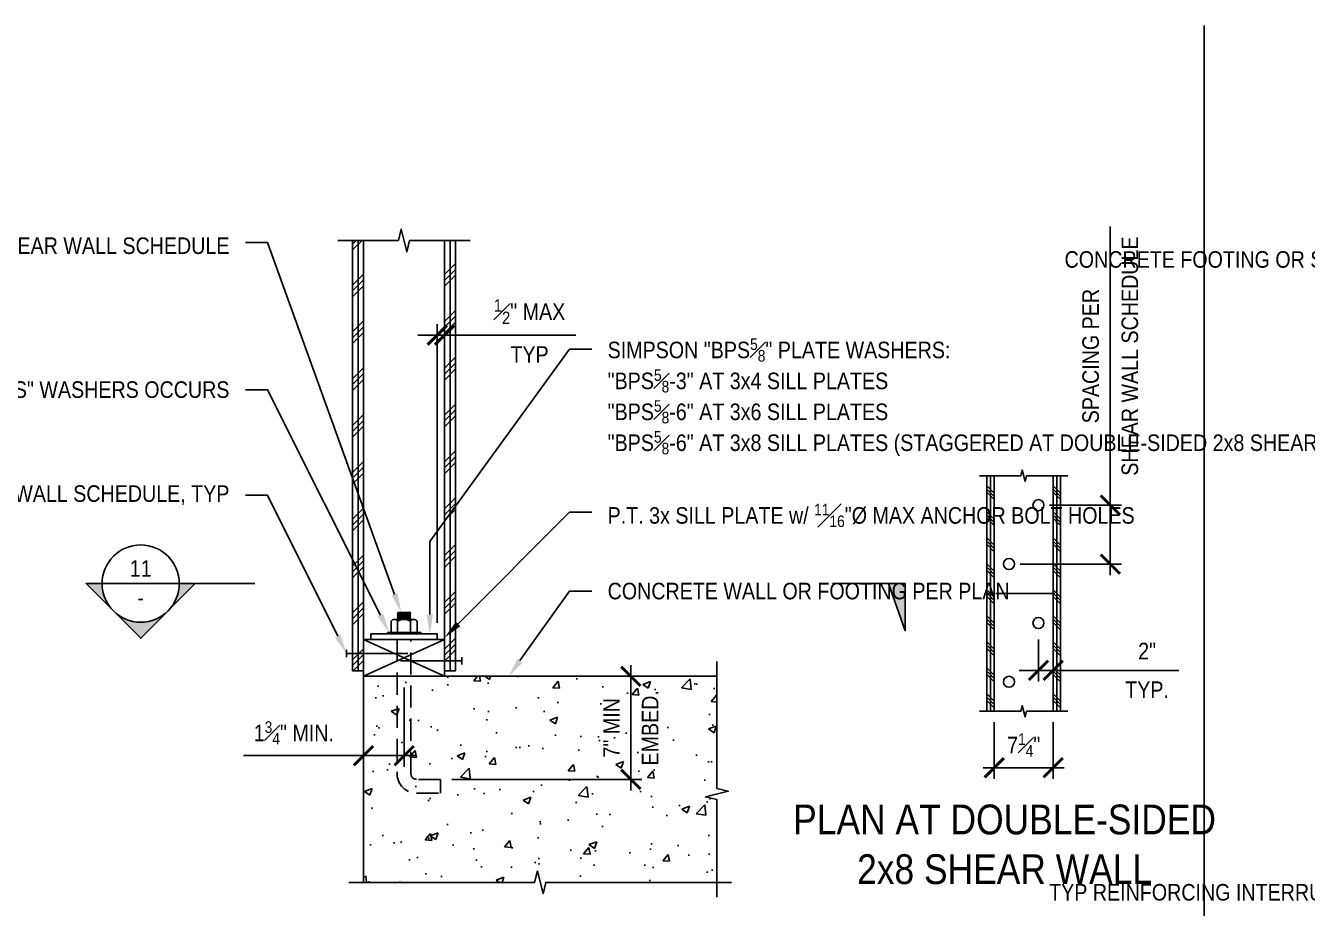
# Model space of a CAD drawing. Header units: inches. Extents: x -16404 to 14624, y -1591 to 16152.
# Drawn here: x 8088.3 to 8175.3, y 1488 to 1548 of the extents above; entities that cross this region are included whole.
import ezdxf
from ezdxf import colors
from ezdxf.entities.mleader import LeaderData, LeaderLine
from ezdxf.enums import TextEntityAlignment as Align
from ezdxf.math import Vec2, Vec3

# ---------------------------------------------------------------- set-up
doc = ezdxf.new("R2010")
doc.units = ezdxf.units.IN
doc.header["$LTSCALE"] = 24
doc.header["$MEASUREMENT"] = 0
doc.linetypes.add('HIDDEN4', pattern=[0.09375, 0.0625, -0.03125])
doc.linetypes.add('PHANTOM2', pattern=[1.25, 0.625, -0.125, 0.125, -0.125, 0.125, -0.125])
doc.layers.get('0').update_dxf_attribs({"linetype": 'CONTINUOUS'})
doc.layers.get('DefPoints').update_dxf_attribs({"color": 251, "linetype": 'CONTINUOUS'})
doc.layers.add('DESIGNER COMMENTS', color=221, linetype='CONTINUOUS', plot=False)
doc.layers.add('S-ANNO-GRID-NONPLOT', color=251, linetype='CONTINUOUS', plot=False)
for name, color, linetype in [('S-ANNO-DIMS', 2, 'CONTINUOUS'), ('S-ANNO-NOTE', 4, 'CONTINUOUS'), ('S-BOLT', 2, 'CONTINUOUS'), ('S-BREAK', 2, 'CONTINUOUS'), ('S-DETL-SYMB', 4, 'CONTINUOUS'), ('S-DETL-SYMB @ 1', 4, 'CONTINUOUS'), ('S-FNDN-WALL', 4, 'CONTINUOUS'), ('S-NAIL', 2, 'CONTINUOUS'), ('S-SIMPSON', 2, 'CONTINUOUS'), ('S-TYP DETAIL BLOCKS', 1, 'CONTINUOUS'), ('S-WOOD', 3, 'CONTINUOUS')]:
    doc.layers.add(name, color=color, linetype=linetype)
doc.layers.add('S-HATCH2', color=2, linetype='CONTINUOUS', transparency=0.5)
doc.styles.add('Arial', font='arial.ttf', dxfattribs={"width": 0.85})
doc.dimstyles.new('DIM-12_Se', dxfattribs={"dimscale": 12, "dimtxt": 0.09375, "dimasz": 0.109375, "dimexe": 0.0625, "dimexo": 0.0625, "dimgap": 0.0625, "dimtad": 1, "dimdec": 4, "dimzin": 11, "dimdsep": 46, "dimlunit": 4, "dimtxsty": 'Arial', "dimblk": 'ARCHTICK', "dimcen": 0.125, "dimdle": 0.0625, "dimclrd": 256, "dimclre": 256, "dimclrt": 4, "dimadec": 0, "dimazin": 0, "dimtfac": 0.75, "dimtdec": 4, "dimtmove": 0, "dimatfit": 3, "dimfxl": 1, "dimfrac": 1, "dimtolj": 1, "dimtzin": 0, "dimarcsym": 0})

# ---------------------------------------------------------------- blocks, each defined once
blk = doc.blocks.new('Se_30x42_DETAILS_GRID')
blk.add_line((22.24181977504962, 28.9999999999993), (22.24181977504962, 21.7499999999993))
blk = doc.blocks.new('_Open90')
at = {"color": 0, "linetype": 'ByBlock', "lineweight": -2}
for p, q in [((-0.5, 0.5), (0, 0)), ((0, 0), (-1, 0)), ((0, 0), (-0.5, -0.5))]:
    blk.add_line(p, q, dxfattribs=at)
blk = doc.blocks.new('*U2718')
at = {"color": 0, "linetype": 'ByBlock'}
blk.add_lwpolyline([(6, 4.547473508864641e-13), (0.3785735647006732, 4.547473508864641e-13), (0.1892867823507913, -0.7783511929465021), (-0.1892867823507913, 0.7783511929465021), (-0.3785735646970352, 4.547473508864641e-13), (-6, 4.547473508864641e-13)], dxfattribs=at)
blk = doc.blocks.new('_ARCHTICK')
at = {"color": 0, "linetype": 'ByBlock', "const_width": 0.15}
blk.add_lwpolyline([(-0.5, -0.5), (0.5, 0.5)], dxfattribs=at)
blk = doc.blocks.new('*D2721')
at = {"layer": 'DefPoints', "color": 0, "transparency": 16777216}
for p in [(71.70464257938877, 48.42368193838595), (76.58781154806687, 48.42368193838595), (69.70464257938877, 44.42368193838594)]:
    blk.add_point(p, dxfattribs=at)
at = {"layer": 'S-ANNO-DIMS', "lineweight": -2, "transparency": 16777216}
for p, q in [((76.58781154806687, 48.42368193838595), (76.58781154806687, 67.36197491246509)), ((72.45464257938877, 48.42368193838595), (77.33781154806687, 48.42368193838595)), ((76.58781154806687, 43.67368193838594), (76.58781154806687, 48.42368193838595)), ((70.45464257938877, 44.42368193838594), (77.33781154806687, 44.42368193838594))]:
    blk.add_line(p, q, dxfattribs=at)
at = {"layer": 'S-ANNO-DIMS', "lineweight": -2, "transparency": 16777216, "xscale": 1.3125, "yscale": 1.3125, "zscale": 1.3125}
for p, rotation in [((76.58781154806687, 48.42368193838595), 90), ((76.58781154806687, 44.42368193838594), 270)]:
    blk.add_blockref('_ARCHTICK', p, dxfattribs=dict(at, rotation=rotation))
at = {"layer": 'S-ANNO-DIMS', "color": 4, "transparency": 16777216, "char_height": 1.125, "attachment_point": 5, "rotation": 90, "style": 'Arial'}
for s, insert in [('\\A1;SHEAR WALL SCHEDULE', (77.91949640481994, 58.54907842542548)), ('\\A1;SPACING PER ', (75.2561266913138, 58.54907842542548))]:
    blk.add_mtext(s, dxfattribs=dict(at, insert=insert))
blk = doc.blocks.new('*D2722')
at = {"layer": 'DefPoints', "color": 0, "transparency": 16777216}
for p in [(68.70464257938875, 34.42368193838593), (72.70464257938875, 34.42368193838547), (72.70464257938875, 30.58809203942837)]:
    blk.add_point(p, dxfattribs=at)
at = {"layer": 'S-ANNO-DIMS', "lineweight": -2, "transparency": 16777216}
for p, q in [((68.70464257938875, 33.67368193838593), (68.70464257938875, 29.83809203942837)), ((72.70464257938875, 33.67368193838547), (72.70464257938875, 29.83809203942837)), ((67.95464257938875, 30.58809203942837), (73.45464257938875, 30.58809203942837))]:
    blk.add_line(p, q, dxfattribs=at)
at = {"layer": 'S-ANNO-DIMS', "lineweight": -2, "transparency": 16777216, "xscale": 1.3125, "yscale": 1.3125, "zscale": 1.3125, "rotation": 180}
blk.add_blockref('_ARCHTICK', (68.70464257938875, 30.58809203942837), dxfattribs=at)
at = {"layer": 'S-ANNO-DIMS', "lineweight": -2, "transparency": 16777216, "xscale": 1.3125, "yscale": 1.3125, "zscale": 1.3125}
blk.add_blockref('_ARCHTICK', (72.70464257938875, 30.58809203942837), dxfattribs=at)
at = {"layer": 'S-ANNO-DIMS', "color": 4, "transparency": 16777216, "insert": (70.70464257938875, 32.12720356739563), "char_height": 1.125, "attachment_point": 5, "style": 'Arial'}
blk.add_mtext('\\A1;7{\\H0.7x;\\S1#4;}" ', dxfattribs=at)
blk = doc.blocks.new('*D2723')
at = {"layer": 'DefPoints', "color": 0, "transparency": 16777216}
for p in [(71.70464257938875, 40.04868193838593), (71.70464257938875, 37.19931709687262), (72.70464257938875, 36.79868193838593)]:
    blk.add_point(p, dxfattribs=at)
at = {"layer": 'S-ANNO-DIMS', "lineweight": -2, "transparency": 16777216}
for p, q in [((71.70464257938875, 39.29868193838593), (71.70464257938875, 36.44931709687262)), ((72.70464257938875, 37.54868193838593), (72.70464257938875, 37.94931709687262)), ((71.70464257938875, 37.19931709687262), (70.39214257938875, 37.19931709687262)), ((71.70464257938875, 37.19931709687262), (72.70464257938875, 37.19931709687262)), ((72.70464257938875, 37.19931709687262), (81.24672562849872, 37.19931709687262))]:
    blk.add_line(p, q, dxfattribs=at)
at = {"layer": 'S-ANNO-DIMS', "lineweight": -2, "transparency": 16777216, "xscale": 1.3125, "yscale": 1.3125, "zscale": 1.3125}
blk.add_blockref('_ARCHTICK', (71.70464257938875, 37.19931709687262), dxfattribs=at)
at = {"layer": 'S-ANNO-DIMS', "lineweight": -2, "transparency": 16777216, "xscale": 1.3125, "yscale": 1.3125, "zscale": 1.3125, "rotation": 180}
blk.add_blockref('_ARCHTICK', (72.70464257938875, 37.19931709687262), dxfattribs=at)
at = {"layer": 'S-ANNO-DIMS', "color": 4, "transparency": 16777216, "char_height": 1.125, "attachment_point": 5, "style": 'Arial'}
for s, insert in [('\\A1;2" ', (79.08583289316448, 38.51411927968299)), ('\\A1;TYP.', (79.08583289316448, 35.88681709687262))]:
    blk.add_mtext(s, dxfattribs=dict(at, insert=insert))
blk = doc.blocks.new('*D2724')
at = {"layer": 'DefPoints', "color": 0, "transparency": 16777216}
for p in [(28.60454943736113, 36.79735789133883), (25.85454943736113, 31.40531229972294), (25.85454943736113, 29.79735789133883)]:
    blk.add_point(p, dxfattribs=at)
at = {"layer": 'S-ANNO-DIMS', "lineweight": -2, "transparency": 16777216}
for p, q in [((28.60454943736113, 36.04735789133883), (28.60454943736113, 30.65531229972294)), ((25.85454943736113, 31.40531229972294), (17.68689851648589, 31.40531229972294)), ((25.85454943736113, 30.54735789133883), (25.85454943736113, 32.15531229972294)), ((29.35454943736113, 31.40531229972294), (25.85454943736113, 31.40531229972294))]:
    blk.add_line(p, q, dxfattribs=at)
at = {"layer": 'S-ANNO-DIMS', "lineweight": -2, "transparency": 16777216, "xscale": 1.3125, "yscale": 1.3125, "zscale": 1.3125, "rotation": 180}
blk.add_blockref('_ARCHTICK', (25.85454943736113, 31.40531229972294), dxfattribs=at)
at = {"layer": 'S-ANNO-DIMS', "lineweight": -2, "transparency": 16777216, "xscale": 1.3125, "yscale": 1.3125, "zscale": 1.3125}
blk.add_blockref('_ARCHTICK', (28.60454943736113, 31.40531229972294), dxfattribs=at)
at = {"layer": 'S-ANNO-DIMS', "color": 4, "transparency": 16777216, "insert": (21.11447397692245, 32.95140711554831), "char_height": 1.125, "attachment_point": 5, "style": 'Arial'}
blk.add_mtext('\\A1;1{\\H0.7x;\\S3#4;}" MIN. ', dxfattribs=at)
blk = doc.blocks.new('8d')
at = {"color": 3}
blk.add_line((0.1540092056980029, 0.25), (-0.1540092056980029, 0.25), dxfattribs=at)
at = {"color": 2}
blk.add_line((0, 0.25), (0, -2.25), dxfattribs=at)
blk = doc.blocks.new('NUT-SM-THREADS-new')
for p, q in [((-0.7029514531413952, 0.937500250969606), (0.7043398280075053, 0.937500250969606)), ((0.3920939212857775, 1.4375), (-0.4996529062827904, 1.4375)), ((-0.4996529062827904, 1.4375), (-0.3913997308100079, 1.375)), ((-0.4996529062827904, 1.3125), (-0.3913997308100079, 1.375)), ((0.5003470937172096, 1.250000000088221), (-0.4996529062827904, 1.3125)), ((-0.4996529062827904, 1.3125), (-0.3913997308100079, 1.25)), ((-0.4996529062827904, 1.1875), (-0.3913997308100079, 1.25)), ((0.5003470937172096, 1.125000000088221), (-0.4996529062827904, 1.1875)), ((-0.4996529062827904, 1.1875), (-0.3913997308100079, 1.125)), ((-0.4996529062827904, 1.0625), (-0.3913997308100079, 1.125)), ((0.5003470937172096, 1.000000000088221), (-0.4996529062827904, 1.0625)), ((-0.4996529062827904, 1.0625), (-0.3913997308100079, 1)), ((-0.4996529062827904, 0.9375), (-0.3913997308100079, 1)), ((-0.3913997262834528, 1.375), (0.3920939259960505, 1.312499999809916)), ((-0.3913997262834528, 1.25), (0.3920939259960505, 1.187499999809916)), ((-0.3913997262834528, 1.125), (0.3920939259960505, 1.062499999809916)), ((-0.3913997262834528, 1), (0.3920939236040795, 0.9375)), ((0.5003470937172096, 1.375000000088221), (-0.08740507297898148, 1.411734510455062)), ((0.3920939156087115, 1.437499996723091), (0.3920939212857775, 1.4375)), ((0.3920939118252136, 1.437499996723091), (0.500347087297996, 1.374999996723091)), ((0.3920939156087115, 1.312499996723091), (0.500347091081494, 1.374999996723091)), ((0.3920939118252136, 1.312499996723091), (0.500347087297996, 1.249999996723091)), ((0.3920939156087115, 1.187499996723091), (0.500347091081494, 1.249999996723091)), ((0.3920939118252136, 1.187499996723091), (0.500347087297996, 1.124999996723091)), ((0.3920939156087115, 1.062499996723091), (0.500347091081494, 1.124999996723091)), ((0.3920939118243041, 1.062499996723091), (0.500347087297996, 0.9999999967230906)), ((0.3920939212857775, 0.9375), (0.500347091081494, 0.9999999967230906)), ((-0.9378470937163002, 0.812500000003638), (-0.9378470937163002, 0)), ((-0.9378470937163002, 0), (-0.84375, 0)), ((-0.84375, 0), (0.84375, 0)), ((-0.46875, 0.812500000003638), (-0.46875, 0)), ((0.4694441874335098, 0.8125000000009095), (0.4694441874335098, 0)), ((0.84375, 0), (0.9385412811507194, 0)), ((0.9385412811507194, 0.812499999998181), (0.9385412811507194, 0))]:
    blk.add_line(p, q)
for centre, radius, start, end in [((-0.7032985468586048, 0.6549489658573293), 0.2825514983024169, 33.89006155980368, 146.1099384401963), ((0.0003470937172096455, -0.005208333333030168), 0.9427083333333729, 60.158275835308, 119.841724164692), ((0.7039927342921146, 0.6549489658573293), 0.2825514983024366, 33.89006155980368, 146.1099384401963)]:
    blk.add_arc(centre, radius, start, end)
blk = doc.blocks.new('*D2719')
at = {"layer": 'DefPoints', "color": 0, "transparency": 16777216}
for p in [(44.00759613550328, 36.79735789133885), (44.00759613568563, 36.79735789133885), (31.08892426446984, 29.79735789133885)]:
    blk.add_point(p, dxfattribs=at)
at = {"layer": 'S-ANNO-DIMS', "lineweight": -2, "transparency": 16777216}
for p, q in [((44.00759613568563, 29.04735789133885), (44.00759613568563, 37.54735789133885)), ((44.75759613550328, 36.79735789133885), (44.75759613568563, 36.79735789133885)), ((31.83892426446984, 29.79735789133885), (44.75759613568563, 29.79735789133885))]:
    blk.add_line(p, q, dxfattribs=at)
at = {"layer": 'S-ANNO-DIMS', "lineweight": -2, "transparency": 16777216, "xscale": 1.3125, "yscale": 1.3125, "zscale": 1.3125}
for p, rotation in [((44.00759613568563, 36.79735789133885), 90), ((44.00759613568563, 29.79735789133885), 270)]:
    blk.add_blockref('_ARCHTICK', p, dxfattribs=dict(at, rotation=rotation))
at = {"layer": 'S-ANNO-DIMS', "color": 4, "transparency": 16777216, "char_height": 1.125, "attachment_point": 5, "rotation": 90, "style": 'Arial'}
for s, insert in [('\\A1;EMBED.', (45.32009613568563, 33.29735789133883)), ('\\A1;7" MIN', (42.69509613568563, 33.29735789133883))]:
    blk.add_mtext(s, dxfattribs=dict(at, insert=insert))
blk = doc.blocks.new('*D2720')
at = {"layer": 'DefPoints', "color": 0, "transparency": 16777216}
for p in [(31.35454943736113, 59.97434191165257), (31.35454943736113, 59.97434191165257), (30.85454943736113, 39.67235789133929)]:
    blk.add_point(p, dxfattribs=at)
at = {"layer": 'S-ANNO-DIMS', "lineweight": -2, "transparency": 16777216}
for p, q in [((30.85454943736113, 40.42235789133929), (30.85454943736113, 60.72434191165257)), ((30.85454943736113, 59.97434191165257), (29.54204943736113, 59.97434191165257)), ((30.85454943736113, 59.97434191165257), (31.35454943736113, 59.97434191165257)), ((31.35454943736113, 59.97434191165257), (40.27966774398076, 59.97434191165257))]:
    blk.add_line(p, q, dxfattribs=at)
at = {"layer": 'S-ANNO-DIMS', "lineweight": -2, "transparency": 16777216, "xscale": 1.3125, "yscale": 1.3125, "zscale": 1.3125}
blk.add_blockref('_ARCHTICK', (30.85454943736113, 59.97434191165257), dxfattribs=at)
at = {"layer": 'S-ANNO-DIMS', "lineweight": -2, "transparency": 16777216, "xscale": 1.3125, "yscale": 1.3125, "zscale": 1.3125, "rotation": 180}
blk.add_blockref('_ARCHTICK', (31.35454943736113, 59.97434191165257), dxfattribs=at)
at = {"layer": 'S-ANNO-DIMS', "color": 4, "transparency": 16777216, "char_height": 1.125, "attachment_point": 5, "style": 'Arial'}
for s, insert in [('\\A1;{\\H0.75x;\\S1#2;}" MAX', (37.12960859067243, 61.57154518586812)), ('\\A1;TYP', (37.12960859067243, 58.66184191165257))]:
    blk.add_mtext(s, dxfattribs=dict(at, insert=insert))
blk = doc.blocks.new('*U2681')
at = {"layer": 'S-DETL-SYMB'}
h = blk.add_hatch(color=4, dxfattribs=at)
edge = h.paths.add_edge_path()
edge.add_line((0.218663801303615, -5.81337673476845e-16), (0.3092373134036278, -6.014490331877649e-16))
edge.add_line((0.3092373134036278, -6.014490331877649e-16), (-1.665334536937735e-16, -0.3092373134036283))
edge.add_line((-1.57512942981573e-16, -0.3092373134036283), (-0.309237313403628, -3.33066907387547e-16))
edge.add_line((-0.309237313403628, -3.087501034322182e-16), (-0.2186638013036148, -1.734914875531645e-16))
edge.add_arc((5.551115123125795e-17, -2.438935077423713e-16), 0.2186638013036149, 180, 359.9999999999999)
blk.add_line((-0.218663801303615, -2.553819195925602e-16), (0.2186638013036148, -4.107518951825337e-16), dxfattribs=at)
at = {"layer": 'S-DETL-SYMB', "color": 2, "linetype": 'PHANTOM2'}
for p, q in [((0.3124999999999999, -7.91033905045424e-16), (0.6458333333333713, -2.557561754132045e-18)), ((3.916100449705018, -1.629173866182893e-15), (4.328881274120553, -1.892953527146608e-15))]:
    blk.add_line(p, q, dxfattribs=at)
at = {"layer": 'S-DETL-SYMB'}
blk.add_lwpolyline([(0.218663801303615, -5.81337673476845e-16), (0.3092373134036278, -6.014490331877649e-16), (-1.57512942981573e-16, -0.3092373134036283), (-0.309237313403628, -3.087501034322182e-16), (-0.2186638013036148, -1.734914875531645e-16, 0.9999999999999994)], format="xyb", close=True, dxfattribs=at)
blk.add_lwpolyline([(4.232946320825851, -1.843979644599607e-15), (4.328881274120553, -0.2672128219740789), (4.328881274120553, -1.86528148340243e-15)], close=True, dxfattribs=at)
blk.add_circle((-5.551115123125783e-17, -2.553819195925602e-16), 0.2186638013036149, dxfattribs=at)
blk.add_solid([(4.328881274120553, -0.2672128219740789), (4.232946320825851, -1.843979644599607e-15), (4.328881274120553, -1.86528148340243e-15)], dxfattribs=at)
at = {"layer": 'S-DETL-SYMB', "style": 'Arial', "width": 0.85, "flags": 8}
blk.add_attdef('VIEWNUMBER', text='', height=0.09375, dxfattribs=at).set_placement((5.551115123125783e-16, 0.01084026003146799), align=Align.BOTTOM_CENTER)
blk.add_attdef('SHEETNUMBER', text='', height=0.09375, dxfattribs=at).set_placement((-5.551115123125783e-17, -0.03245903127293237), align=Align.TOP_CENTER)
blk = doc.blocks.new('Se_PIPE SLEEVE THROUGH CONCRETE FOOTING STEM')
at = {"layer": 'S-ANNO-NOTE'}
ml = blk.add_multileader_mtext('Standard', dxfattribs=at)
ml.set_content('CONCRETE FOOTING OR STEM WALL PER PLAN', color=4, style='Arial')
ml.set_leader_properties(color=2)
ml.build(insert=Vec2(0, 0))
ml.multileader.update_dxf_attribs({"dogleg_length": 0.1250000000000006, "arrow_head_size": 1.3125, "scale": 12})
ctx = ml.context
ctx.base_point, ctx.scale, ctx.char_height, ctx.arrow_head_size, ctx.landing_gap_size, ctx.plane_origin = Vec3(2.493236499260879, 152.1151512180531), 12, 1.125, 1.3125, 1.08, Vec3(6.762523488937859, 455.3262503005444)
ctx.text_align_type = 2
notes = []
notes.append((ctx, [(1, (1, 1, 0), (18.48468687443142, 152.1151512180531), (-1, 0), 1.500000000000007, [(0, [(27.04565330397736, 138.1151512180531)], 0, [])])]))
ctx.mtext.insert, ctx.mtext.width, ctx.mtext.alignment, ctx.mtext.flow_direction = Vec3(15.90468687443126, 152.6780349151882), 12.45228427694406, 3, 5
ml = blk.add_multileader_mtext('Standard', dxfattribs=at)
ml.set_content('TYP REINFORCING INTERRUPTED BY PIPE', color=4, style='Arial')
ml.set_leader_properties(color=2)
ml.build(insert=Vec2(0, 0))
ml.multileader.update_dxf_attribs({"dogleg_length": 0.1250000000000006, "arrow_head_size": 1.3125, "scale": 12})
ctx = ml.context
ctx.base_point, ctx.scale, ctx.char_height, ctx.arrow_head_size, ctx.landing_gap_size, ctx.plane_origin = Vec3(-4.730847811698339, 109.1151512180513), 12, 1.125, 1.3125, 1.08, Vec3(-1.802363629158663, 408.9253137033402)
ctx.text_align_type = 2
notes.append((ctx, [(1, (1, 1, 0), (13.8012531432812, 109.1151512180513), (-1, 0), 1.500000000000007, [(0, [(16.58290130253545, 121.4651512180517)], 0, [])])]))
ctx.mtext.insert, ctx.mtext.width, ctx.mtext.defined_height, ctx.mtext.alignment, ctx.mtext.flow_direction = Vec3(11.2212531432812, 109.6872436464279), 16.66561417711819, 3.662151493881539, 3, 5
for ctx, leaders in notes:
    for number, flags, end, landing, length, lines in leaders:
        leader = LeaderData()
        leader.index, (leader.has_last_leader_line, leader.has_dogleg_vector, leader.attachment_direction) = number, flags
        leader.last_leader_point, leader.dogleg_vector, leader.dogleg_length = Vec3(end), Vec3(landing), length
        for number, points, colour, breaks in lines:
            line = LeaderLine()
            line.index, line.vertices, line.color, line.breaks = number, Vec3.list(points), colors.encode_raw_color(colour), breaks
            leader.lines.append(line)
        ctx.leaders.append(leader)
blk = doc.blocks.new('Se_CONCRETE WALL RECESS')
at = {"layer": 'S-ANNO-NOTE'}
ml = blk.add_multileader_mtext('Standard', dxfattribs=at)
ml.set_content('MATCH TYP WALL REINFORCING', color=4, style='Arial')
ml.set_leader_properties(color=2)
ml.build(insert=Vec2(0, 0))
ml.multileader.update_dxf_attribs({"dogleg_length": 0.36, "arrow_head_size": 1.3125, "scale": 12})
ctx = ml.context
ctx.base_point, ctx.scale, ctx.char_height, ctx.arrow_head_size, ctx.landing_gap_size, ctx.plane_origin = Vec3(53.35089667663443, 57.56133819606134), 12, 1.125, 1.3125, 1.08, Vec3(-2.457682746950468, -276.083807058614)
notes = []
notes.append((ctx, [(0, (1, 1, 0), (51.85089667663442, 57.56133819606134), (1, 0), 1.500000000000007, [(1, [(36.80118694777366, 41.32899273058979), (40.60454943736067, 42.07899273058979)], 0, [])])]))
ctx.mtext.insert, ctx.mtext.width, ctx.mtext.flow_direction = Vec3(54.43089667663443, 58.13343062443788), 13.65115119537586, 5
for ctx, leaders in notes:
    for number, flags, end, landing, length, lines in leaders:
        leader = LeaderData()
        leader.index, (leader.has_last_leader_line, leader.has_dogleg_vector, leader.attachment_direction) = number, flags
        leader.last_leader_point, leader.dogleg_vector, leader.dogleg_length = Vec3(end), Vec3(landing), length
        for number, points, colour, breaks in lines:
            line = LeaderLine()
            line.index, line.vertices, line.color, line.breaks = number, Vec3.list(points), colors.encode_raw_color(colour), breaks
            leader.lines.append(line)
        ctx.leaders.append(leader)
blk = doc.blocks.new('Se_SHEAR WALL SILL PLATE')
at = {"layer": 'S-HATCH2'}
h = blk.add_hatch(dxfattribs=at)
h.set_pattern_fill('AR-CONC', color=256, scale=0.75)
h.set_pattern_definition([(49.99999999999999, (-7.606057003577007, -5.707375153695466), (5.379451369505651, -0.4706410123694633), [0.5625, -6.1875]), (355, (-7.606057003577007, -5.707375153695466), (-1.0406350020975, 5.641441002750089), [0.45, -4.949999999999999]), (100.45144446, (-7.157769396071672, -5.746595233695643), (4.33881635045334, 5.170799932264721), [0.4780514399999972, -5.258565839999954]), (46.18420000000001, (-7.606057003577007, -4.207375153695466), (8.004309980036792, -1.241394605948074), [0.84375, -9.28125]), (96.63563549, (-6.939031416077341, -4.310824956195574), (7.009964592556713, 7.305889505809128), [0.7170775650000001, -7.887853199999999]), (351.1841639899999, (-7.606057003577007, -4.207375153695466), (7.009964587910798, 7.305889502024926), [0.675, -7.4250000075]), (21, (-6.856057003577007, -4.582375153695466), (4.476802890888463, -3.019641679990041), [0.5625, -6.1875]), (326.0000000000001, (-6.856057003577007, -4.582375153695466), (1.824864989411863, 5.438625337851398), [0.45, -4.949999999999999]), (71.45144474, (-6.482990098571463, -4.834011958695555), (6.301667825474784, 2.418983646047653), [0.4780514250000001, -5.258565839999999]), (37.50000000000001, (-7.606057003577007, -5.707375153695466), (0.09119891487968002, 2.496703903734836), [0, -4.89, 0, -5.025, 0, -4.96875]), (7.499999999999999, (-7.606057003577007, -5.707375153695466), (1.973021530816115, 2.958087839117702), [0, -2.865, 0, -4.7775, 0, -1.89375]), (327.5, (-9.278557003577589, -5.707375153695466), (4.003668271293067, -0.1691615380078482), [0, -1.875, 0, -5.85, 0, -7.762499999999999]), (317.5, (-10.02855700357759, -5.707375153695466), (4.373896270067897, 0.750787367492383), [0, -2.4375, 0, -3.885, 0, -5.512499999999999])])
h.paths.add_polyline_path([(25.85454943736113, 22.79735789133929), (37.475975872665, 22.79735789133929), (37.66526265501307, 23.57570908428534), (38.04383621970919, 22.01900669839233), (38.23312300206453, 22.79735789133929), (49.85454943736113, 22.79735789133929), (49.85454943736113, 28.41878432663998), (49.07619824441645, 28.60807110898986), (50.63290063030581, 28.98664467368781), (49.85454943736113, 29.17593145603678), (49.85454943736113, 36.79735789133883), (25.85454943736113, 36.79735789133883)])
h.paths.add_polyline_path([(43.43170327854023, 30.46610789133911), (43.43170327854023, 36.12860789133947), (41.52991756425035, 36.12860789133947), (41.52991756425035, 30.46610789133911)], flags=24)
h.paths.add_polyline_path([(46.16384613568516, 30.60271503419654), (46.16384613568516, 35.99200074848204), (44.47634613568516, 35.99200074848204), (44.47634613568516, 30.60271503419654)], flags=24)
at = {"layer": 'S-WOOD', "linetype": 'Continuous'}
h = blk.add_hatch(dxfattribs=at)
h.set_pattern_fill('PLAST', color=1, scale=9, angle=45, style=0)
h.set_pattern_definition([(44.99999999999999, (-17145.33692423111, -6979.470892277719), (-1.590990257669732, 1.590990257669732), []), (44.99999999999999, (-17145.53579801331, -6979.272018495512), (-1.590990257669732, 1.590990257669732), []), (44.99999999999999, (-17145.73467179552, -6979.073144713302), (-1.590990257669732, 1.590990257669732), [])])
h.paths.add_polyline_path([(25.85454943736113, 66.40608876218312), (25.47954943736113, 66.40608876218403), (25.47954943736113, 37.17235789133883), (25.85454943736113, 37.17235789133883)])
h.paths.add_polyline_path([(25.47954943736841, 66.40608876218357), (25.10454943736841, 66.40608876218403), (25.10454943736113, 37.17235789133883), (25.47954943736113, 37.17235789133883)])
h = blk.add_hatch(dxfattribs=at)
h.set_pattern_fill('PLAST', color=1, scale=9, angle=45, style=0)
h.set_pattern_definition([(44.99999999999999, (-17139.08692423111, -6975.577517601911), (-1.590990257669732, 1.590990257669732), []), (44.99999999999999, (-17139.28579801331, -6975.378643819704), (-1.590990257669732, 1.590990257669732), []), (44.99999999999999, (-17139.48467179552, -6975.179770037494), (-1.590990257669732, 1.590990257669732), [])])
h.paths.add_polyline_path([(32.10454943736113, 66.40608876218357), (31.72954943736113, 66.40608876218403), (31.72954943736113, 37.17235789133883), (32.10454943736113, 37.17235789133883)])
h.paths.add_polyline_path([(31.72954943736113, 66.40608876218357), (31.35454943736113, 66.40608876218403), (31.35454943736113, 37.17235789133883), (31.72954943736113, 37.17235789133883)])
at = {"layer": 'S-WOOD'}
h = blk.add_hatch(dxfattribs=at)
h.set_pattern_fill('PLAST', color=1, scale=5, angle=-45.00000000000001, style=0)
h.set_pattern_definition([(315, (68.20464257938875, 50.42368193838593), (0.8838834764831845, 0.8838834764831841), []), (315, (68.31512801395002, 50.53416737294719), (0.8838834764831845, 0.8838834764831841), []), (315, (68.42561344851129, 50.64465280750846), (0.8838834764831845, 0.8838834764831841), [])])
h.paths.add_polyline_path([(68.20464257938875, 50.42368193838593), (68.20464257938875, 34.42368193838593), (68.70464257938875, 34.42368193838593), (68.70464257938875, 50.42368193838593)])
h = blk.add_hatch(dxfattribs=at)
h.set_pattern_fill('PLAST', color=1, scale=5, angle=-45.00000000000001, style=0)
h.set_pattern_definition([(315, (72.70464257938875, 50.42368193838593), (0.8838834764831845, 0.8838834764831841), []), (315, (72.81512801395002, 50.53416737294719), (0.8838834764831845, 0.8838834764831841), []), (315, (72.92561344851129, 50.64465280750846), (0.8838834764831845, 0.8838834764831841), [])])
h.paths.add_polyline_path([(72.70464257938875, 50.42368193838593), (72.70464257938875, 34.42368193838593), (73.20464257938875, 34.42368193838593), (73.20464257938875, 50.42368193838593)])
at = {"layer": 'DESIGNER COMMENTS'}
blk.add_line((68.80989063198649, 42.42368193838593), (72.80989063198649, 42.42368193838593), dxfattribs=at)
at = {"layer": 'S-ANNO-NOTE'}
for p, q in [((68.70464257938875, 50.42368193838593), (68.70464257938875, 34.42368193838593)), ((72.70464257938875, 50.42368193838593), (72.70464257938875, 34.42368193838593))]:
    blk.add_line(p, q, dxfattribs=at)
for centre in [(71.70464257938875, 48.42368193838593), (69.70464257938875, 44.42368193838593), (71.70464257938875, 40.42368193838593), (69.70464257938875, 36.42368193838593)]:
    blk.add_circle(centre, 0.375, dxfattribs=at)
at = {"layer": 'S-BOLT'}
for points in [[(30.85454943736113, 39.29735789133929), (26.35454943736113, 39.29735789133929), (26.35454943736113, 39.67235789133929), (30.85454943736113, 39.67235789133929)], [(27.47466698627977, 39.77985789133936), (29.73378108771431, 39.77985789133936), (29.73378108771431, 39.67235789133929), (27.47466698627977, 39.67235789133929)]]:
    blk.add_lwpolyline(points, close=True, dxfattribs=at)
at = {"layer": 'S-BREAK'}
for points in [[(33.10454943736113, 66.40608876218403), (28.98312300205725, 66.40608876218403), (28.79383621970919, 65.62773756923707), (28.41526265501307, 67.18443995513007), (28.225975872665, 66.40608876218403), (24.10454943736113, 66.40608876218403)], [(49.85454943736113, 37.79735789133883), (49.85454943736113, 29.17593145603678), (50.63290063030581, 28.98664467368781), (49.07619824441645, 28.60807110898986), (49.85454943736113, 28.41878432663998), (49.85454943736113, 21.79735789133929)], [(50.85454943736113, 22.79735789133929), (38.23312300206453, 22.79735789133929), (38.04383621970919, 22.01900669839233), (37.66526265501307, 23.57570908428534), (37.475975872665, 22.79735789133929), (24.85454943736113, 22.79735789133929)]]:
    blk.add_lwpolyline(points, dxfattribs=at)
at = {"layer": 'S-FNDN-WALL'}
blk.add_lwpolyline([(25.85454943736113, 22.79735789133883), (25.85454943736113, 36.79735789133883), (49.85454943736113, 36.79735789133883)], dxfattribs=at)
at = {"layer": 'S-SIMPSON', "linetype": 'HIDDEN4'}
blk.add_lwpolyline([(31.08892426446982, 29.79735789133883), (29.44829943736113, 29.79735789133883, -0.414213562373095), (29.07329943736113, 30.17235789133883), (29.07329943736113, 39.29735789133883), (28.13579943736113, 39.29735789133883), (28.13579943736113, 30.17235789133883, 0.4142135623730951), (29.44829943736113, 28.85985789133883), (31.08892426446982, 28.85985789133883)], format="xyb", close=True, dxfattribs=at)
at = {"layer": 'S-WOOD', "color": 1}
for p, q in [((25.47954943736113, 37.17235789133883), (25.47954943736113, 66.40608876218357)), ((31.72954943736113, 37.17235789133883), (31.72954943736113, 66.40608876218357)), ((68.45464257938875, 50.42368193838593), (68.45464257938875, 34.42368193838593)), ((72.95464257938875, 50.42368193838593), (72.95464257938875, 34.42368193838593))]:
    blk.add_line(p, q, dxfattribs=at)
at = {"layer": 'S-WOOD', "color": 2}
for p, q in [((31.35454943736113, 39.29735789133883), (25.85454943736113, 36.79735789133883)), ((31.35454943736113, 36.79735789133883), (25.85454943736113, 39.29735789133883))]:
    blk.add_line(p, q, dxfattribs=at)
at = {"layer": 'S-WOOD'}
for points in [[(25.85454943736113, 66.40608876218357), (25.85454943736113, 37.17235789133883), (25.10454943736113, 37.17235789133883), (25.10454943736113, 66.40608876218357)], [(32.10454943736113, 66.40608876218357), (32.10454943736113, 37.17235789133883), (31.35454943736113, 37.17235789133883), (31.35454943736113, 66.40608876218357)]]:
    blk.add_lwpolyline(points, dxfattribs=at)
for points in [[(68.20464257938875, 50.42368193838593), (68.20464257938875, 34.42368193838593), (68.70464257938875, 34.42368193838593), (68.70464257938875, 50.42368193838593)], [(72.70464257938875, 50.42368193838593), (72.70464257938875, 34.42368193838593), (73.20464257938875, 34.42368193838593), (73.20464257938875, 50.42368193838593)], [(25.85454943736113, 39.29735789133883), (31.35454943736113, 39.29735789133883), (31.35454943736113, 36.79735789133883), (25.85454943736113, 36.79735789133883)]]:
    blk.add_lwpolyline(points, close=True, dxfattribs=at)
at = {"layer": 'S-BOLT', "extrusion": (0, 0, -1), "xscale": 0.9375, "yscale": 0.9375, "zscale": -0.9375}
blk.add_blockref('NUT-SM-THREADS-new', (-28.6042240369934, 39.77985789133936), dxfattribs=at)
at = {"layer": 'S-BREAK', "xscale": 0.5, "yscale": 0.5, "zscale": 0.5, "rotation": 180}
for p in [(70.70464257938875, 50.42368193838593), (70.70464257938875, 34.42368193838593)]:
    blk.add_blockref('*U2718', p, dxfattribs=at)
at = {"layer": 'S-DETL-SYMB @ 1', "xscale": 12, "yscale": 12, "zscale": 12}
blk.add_blockref('*U2681', (10.71091539589543, 43.09394714771952), dxfattribs=at).add_auto_attribs({'VIEWNUMBER': '11', 'SHEETNUMBER': '-'})
at = {"layer": 'S-NAIL'}
for p, xscale, yscale, zscale, rotation in [((25.10454943736113, 38.34661776818575), 1.666666666666641, 1.666666666666641, 1.666666666666641, 90), ((32.10454943736113, 37.84661776818575), -1.666666666666629, 1.666666666666629, 1.666666666666667, 270)]:
    blk.add_blockref('8d', p, dxfattribs=dict(at, xscale=xscale, yscale=yscale, zscale=zscale, rotation=rotation))
at = {"layer": 'S-ANNO-NOTE', "color": 6, "insert": (69.40434786458354, 22.65388895515389), "char_height": 2.024999999999999, "width": 28.76836163337916, "attachment_point": 8, "style": 'Arial'}
blk.add_mtext('\\pt30.375;PLAN AT DOUBLE-SIDED 2x8 SHEAR WALL', dxfattribs=at)
at = {"layer": 'S-ANNO-DIMS'}
for base, p1, p2, angle, text, picture, middle in [((76.58781154806687, 48.42368193838595), (69.70464257938875, 44.42368193838593), (71.70464257938875, 48.42368193838593), 270, 'SPACING PER \\XSHEAR WALL SCHEDULE', '*D2721', (76.58781154806687, 58.54907842542548)), ((44.00759613568563, 36.79735789133885), (31.08892426446982, 29.79735789133883), (44.00759613550326, 36.79735789133883), 90, '<> MIN\\XEMBED.', '*D2719', (44.00759613568563, 33.29735789133883))]:
    dim = blk.add_linear_dim(base=base, p1=p1, p2=p2, angle=angle, text=text, dimstyle='DIM-12_Se', dxfattribs=at)
    dim.commit()
    dim.dimension.update_dxf_attribs({"geometry": picture, "text_midpoint": middle})
for base, p1, p2, text, picture, middle in [((31.35454943736113, 59.97434191165257), (30.85454943736113, 39.67235789133929), (31.35454943736113, 59.97434191165257), '<> MAX\\XTYP', '*D2720', (37.12960859067243, 59.97434191165257)), ((71.70464257938875, 37.19931709687262), (72.70464257938875, 36.79868193838593), (71.70464257938875, 40.04868193838593), '2" \\XTYP.', '*D2723', (79.08583289316448, 37.19931709687262)), ((25.85454943736113, 31.40531229972294), (28.60454943736113, 36.79735789133883), (25.85454943736113, 29.79735789133883), '1{\\H0.7x;\\S3#4;}" MIN. ', '*D2724', (21.11447397692245, 31.40531229972294)), ((72.70464257938875, 30.58809203942837), (68.70464257938875, 34.42368193838593), (72.70464257938875, 34.42368193838547), '7{\\H0.7x;\\S1#4;}" ', '*D2722', (70.70464257938875, 30.58809203942837))]:
    dim = blk.add_linear_dim(base=base, p1=p1, p2=p2, text=text, dimstyle='DIM-12_Se', dxfattribs=at)
    dim.commit()
    dim.dimension.update_dxf_attribs({"geometry": picture, "text_midpoint": middle, "dimtype": 128})
at = {"layer": 'S-ANNO-NOTE'}
ml = blk.add_multileader_mtext('Standard', dxfattribs=at)
ml.set_content('\\A1;{\\H0.7x;\\S5#8;}"%%C HOOKED OR HEADED ANCHOR BOLT CENTERED IN SILL PLATE w/ SPACING PER SHEAR WALL SCHEDULE', color=4, style='Arial')
ml.set_leader_properties(color=2)
ml.build(insert=Vec2(0, 0))
ml.multileader.update_dxf_attribs({"dogleg_length": 0.1250000000000006, "arrow_head_size": 1.3125, "scale": 12})
ctx = ml.context
ctx.base_point, ctx.scale, ctx.char_height, ctx.arrow_head_size, ctx.landing_gap_size, ctx.plane_origin = Vec3(-3.304206287644391, 66.26430567269335), 12, 1.125, 1.3125, 1.08, Vec3(16.31666877298267, 352.5459956644445)
ctx.text_align_type = 2
notes = []
notes.append((ctx, [(1, (1, 1, 0), (19.32163614073215, 66.26430567269335), (-1, 0), 1.500000000000007, [(0, [(28.41065746477398, 41.12751414133936)], 0, [])])]))
ctx.mtext.insert, ctx.mtext.width, ctx.mtext.alignment, ctx.mtext.flow_direction = Vec3(16.74163614073041, 66.83639810106979), 20.78966618850245, 3, 5
ml = blk.add_multileader_mtext('Standard', dxfattribs=at)
ml.set_content('\\A1;SIMPSON "BPS{\\H0.7x;\\S5#8;}" PLATE WASHERS:\\P"BPS{\\H0.7x;\\S5#8;}-3" AT 3x4 SILL PLATES\\P"BPS{\\H0.7x;\\S5#8;}-6" AT 3x6 SILL PLATES\\P"BPS{\\H0.7x;\\S5#8;}-6" AT 3x8 SILL PLATES (STAGGERED AT DOUBLE-SIDED 2x8 SHEAR WALLS)', color=4, style='Arial')
ml.set_leader_properties(color=2)
ml.build(insert=Vec2(0, 0))
ml.multileader.update_dxf_attribs({"dogleg_length": 0.1250000000000006, "arrow_head_size": 1.3125, "scale": 12})
ctx = ml.context
ctx.base_point, ctx.scale, ctx.char_height, ctx.arrow_head_size, ctx.landing_gap_size, ctx.plane_origin = Vec3(41.35454943736114, 59.02593072768104), 12, 1.125, 1.3125, 1.08, Vec3(16.31666877298267, 344.7835753192503)
notes.append((ctx, [(0, (1, 1, 0), (39.85454943736113, 59.02593072768104), (1, 0), 1.500000000000007, [(0, [(30.35454943736113, 39.67235789133929), (30.35454943736113, 45.94653559077597)], 0, [])])]))
ctx.mtext.insert, ctx.mtext.width, ctx.mtext.flow_direction = Vec3(42.43454943736288, 59.7538041928924), 32.34968316104641, 5
ml = blk.add_multileader_mtext('Standard', dxfattribs=at)
ml.set_content('\\A1;STANDARD-CUT WASHER WHERE "BPS" WASHERS OCCURS', color=4, style='Arial')
ml.set_leader_properties(color=2)
ml.build(insert=Vec2(0, 0))
ml.multileader.update_dxf_attribs({"dogleg_length": 0.1250000000000006, "arrow_head_size": 1.3125, "scale": 12})
ctx = ml.context
ctx.base_point, ctx.scale, ctx.char_height, ctx.arrow_head_size, ctx.landing_gap_size, ctx.plane_origin = Vec3(-1.034254036621196, 56.26430567269335), 12, 1.125, 1.3125, 1.08, Vec3(16.31666877298267, 341.8364088439812)
ctx.text_align_type = 2
notes.append((ctx, [(1, (1, 1, 0), (19.32163614073215, 56.26430567269335), (-1, 0), 1.500000000000007, [(0, [(27.58927840596152, 39.77985789133936)], 0, [])])]))
ctx.mtext.insert, ctx.mtext.width, ctx.mtext.alignment, ctx.mtext.flow_direction = Vec3(16.74163614073041, 56.83639810106979), 20.78966618850245, 3, 5
ml = blk.add_multileader_mtext('Standard', dxfattribs=at)
ml.set_content('\\A1;E.N. PER SHEAR WALL SCHEDULE, TYP', color=4, style='Arial')
ml.set_leader_properties(color=2)
ml.build(insert=Vec2(0, 0))
ml.multileader.update_dxf_attribs({"dogleg_length": 0.1250000000000006, "arrow_head_size": 1.3125, "scale": 12})
ctx = ml.context
ctx.base_point, ctx.scale, ctx.char_height, ctx.arrow_head_size, ctx.landing_gap_size, ctx.plane_origin = Vec3(1.116330035684399, 49.09862017135083), 12, 1.125, 1.3125, 1.08, Vec3(53.55571752501419, 335.4818774474697)
ctx.text_align_type = 2
notes.append((ctx, [(0, (1, 1, 0), (19.32163614073215, 49.09862017135083), (-1, 0), 1.500000000000007, [(0, [(24.68788277069689, 38.34661776818575)], 0, [])])]))
ctx.mtext.insert, ctx.mtext.width, ctx.mtext.alignment, ctx.mtext.flow_direction = Vec3(16.74163614073041, 49.77239234051876), 18.9497082334492, 3, 5
ml = blk.add_multileader_mtext('Standard', dxfattribs=at)
ml.set_content('\\A1;P.T. 3x SILL PLATE w/ {\\H0.7x;\\S11#16;}"%%C MAX ANCHOR BOLT HOLES', color=4, style='Arial')
ml.set_leader_properties(color=2)
ml.build(insert=Vec2(0, 0))
ml.multileader.update_dxf_attribs({"dogleg_length": 0.1250000000000006, "arrow_head_size": 1.3125, "scale": 12})
ctx = ml.context
ctx.base_point, ctx.scale, ctx.char_height, ctx.arrow_head_size, ctx.landing_gap_size, ctx.plane_origin = Vec3(41.35454943736114, 47.94197141462973), 12, 1.125, 1.3125, 1.08, Vec3(16.31666877298267, 334.0678133312667)
notes.append((ctx, [(0, (1, 1, 0), (39.85454943736113, 47.94197141462973), (1, 0), 1.500000000000007, [(0, [(31.35454943736113, 39.42235789133883)], 0, [])])]))
ctx.mtext.insert, ctx.mtext.width, ctx.mtext.flow_direction = Vec3(42.43454943736288, 48.51406384300617), 26.19435459918168, 5
ml = blk.add_multileader_mtext('Standard', dxfattribs=at)
ml.set_content('CONCRETE WALL OR FOOTING PER PLAN', color=4, style='Arial')
ml.set_leader_properties(color=2)
ml.build(insert=Vec2(0, 0))
ml.multileader.update_dxf_attribs({"dogleg_length": 0.1250000000000006, "arrow_head_size": 1.3125, "scale": 12})
ctx = ml.context
ctx.base_point, ctx.scale, ctx.char_height, ctx.arrow_head_size, ctx.landing_gap_size, ctx.plane_origin = Vec3(41.35454943736114, 42.57918805772897), 12, 1.125, 1.3125, 1.08, Vec3(16.31666877298267, 315.2032245519786)
notes.append((ctx, [(0, (1, 1, 0), (39.85454943736113, 42.57918805772897), (1, 0), 1.500000000000007, [(0, [(35.71697945039341, 36.79735789133883)], 0, [])])]))
ctx.mtext.insert, ctx.mtext.width, ctx.mtext.flow_direction = Vec3(42.43454943736288, 43.15128048610541), 13.87426585948158, 5
for ctx, leaders in notes:
    for number, flags, end, landing, length, lines in leaders:
        leader = LeaderData()
        leader.index, (leader.has_last_leader_line, leader.has_dogleg_vector, leader.attachment_direction) = number, flags
        leader.last_leader_point, leader.dogleg_vector, leader.dogleg_length = Vec3(end), Vec3(landing), length
        for number, points, colour, breaks in lines:
            line = LeaderLine()
            line.index, line.vertices, line.color, line.breaks = number, Vec3.list(points), colors.encode_raw_color(colour), breaks
            leader.lines.append(line)
        ctx.leaders.append(leader)

msp = doc.modelspace()

# ---------------------------------------------------------------- block references
at = {"layer": 'S-ANNO-GRID-NONPLOT', "xscale": 12, "yscale": 12, "zscale": 12}
msp.add_blockref('Se_30x42_DETAILS_GRID', (7901.436570756539, 1199.999999999996), dxfattribs=at)
at = {"layer": 'S-TYP DETAIL BLOCKS'}
for name, p in [('Se_SHEAR WALL SILL PLATE', (8085.371128957198, 1467.000000000254)), ('Se_PIPE SLEEVE THROUGH CONCRETE FOOTING STEM', (8174.338408057394, 1380.000000000262)), ('Se_CONCRETE WALL RECESS', (7995.421176653062, 1467.000000000267))]:
    msp.add_blockref(name, p, dxfattribs=at)

# ---------------------------------------------------------------- leaders
at = {"layer": 'DESIGNER COMMENTS'}
ml = msp.add_multileader_mtext('Standard', dxfattribs=at)
ml.set_content('\\A1;{\\L\\C256;IMPORTANT DESIGNER NOTE:\\l IF YOUR LEDGER DOES NOT ALLOW FOR THE FULL DEPTH OF NAILS SPECIFIED IN THIS CHART.  USE THE CHART TO THE RIGHT AND APPLY ALLOWABLE LOAD REDUCTION FACTOR (REF. PG. 22 OF SIMPSON CATALOG C-C-2019)}', color=4, style='Arial')
ml.set_leader_properties(color=256)
ml.set_arrow_properties(name='OPEN90')
ml.build(insert=Vec2(0, 0))
ml.multileader.update_dxf_attribs({"dogleg_length": 0.36, "arrow_head_size": 5.25, "scale": 48})
ctx = ml.context
ctx.base_point, ctx.scale, ctx.char_height, ctx.arrow_head_size, ctx.landing_gap_size, ctx.plane_origin = Vec3(7749.576793330803, 7516.228098504452), 48, 6, 5.25, 4.32, Vec3(7940.50091020686, 7764.199657192395)
notes = []
notes.append((ctx, [(0, (0, 0, 0), (0, 0), (1, 0), 1, [])]))
ctx.mtext.insert, ctx.mtext.width, ctx.mtext.defined_height, ctx.mtext.flow_direction = Vec3(7753.896793330803, 7520.110090318913), 143.1324040770143, 28.5009652192166, 5
ml = msp.add_multileader_mtext('Standard', dxfattribs=at)
ml.set_content('\\A1;{\\L\\C256;IMPORTANT DESIGNER NOTE:\\l IF YOUR LEDGER DOES NOT ALLOW FOR THE FULL DEPTH OF NAILS SPECIFIED IN THIS CHART.  USE THE CHART TO THE RIGHT AND APPLY ALLOWABLE LOAD REDUCTION FACTOR (REF. PG. 22 OF SIMPSON CATALOG C-C-2019)}', color=4, style='Arial')
ml.set_leader_properties(color=256)
ml.set_arrow_properties(name='OPEN90')
ml.build(insert=Vec2(0, 0))
ml.multileader.update_dxf_attribs({"dogleg_length": 0.36, "arrow_head_size": 5.25, "scale": 48})
ctx = ml.context
ctx.base_point, ctx.scale, ctx.char_height, ctx.arrow_head_size, ctx.landing_gap_size, ctx.plane_origin = Vec3(1680.518685511495, 7333.325691430892), 48, 6, 5.25, 4.32, Vec3(1871.442802387552, 7581.297250118835)
notes.append((ctx, [(0, (0, 0, 0), (0, 0), (1, 0), 1, [])]))
ctx.mtext.insert, ctx.mtext.width, ctx.mtext.defined_height, ctx.mtext.flow_direction = Vec3(1684.838685511495, 7337.207683245353), 143.1324040770143, 28.5009652192166, 5
ml = msp.add_multileader_mtext('Standard', dxfattribs=at)
ml.set_content('\\A1;{\\L\\C256;DESIGNER NOTE:\\l THIS DETAIL ALTERNATIVE INCLUDES EQUIVALENT HDU & HDUE HOLDOWNS FOR PROJECTS WHERE BOTH ARE USED}', color=4, style='Arial')
ml.set_leader_properties(color=256)
ml.set_arrow_properties(name='OPEN90')
ml.build(insert=Vec2(0, 0))
ml.multileader.update_dxf_attribs({"dogleg_length": 0.36, "arrow_head_size": 5.25, "scale": 48})
ctx = ml.context
ctx.base_point, ctx.scale, ctx.char_height, ctx.arrow_head_size, ctx.landing_gap_size, ctx.plane_origin = Vec3(1698.96905972591, 2871.965461510575), 48, 6, 5.25, 4.32, Vec3(1889.893176601967, 3119.106188002065)
notes.append((ctx, [(0, (0, 0, 0), (0, 0), (1, 0), 1, [])]))
ctx.mtext.insert, ctx.mtext.width, ctx.mtext.defined_height, ctx.mtext.flow_direction = Vec3(1703.28905972591, 2875.016621128583), 152.2860168174831, 28.5009652192166, 5
ml = msp.add_multileader_mtext('Standard', dxfattribs=at)
ml.set_content('\\A1;{\\L\\C256;DESIGNER NOTE:\\l REPLACE "HOLDOWN ANCHORAGE AT FOUNDATION" DETAIL WITH DETAIL BELOW IF HDU HOLDOWNS ARE USED INSTEAD OF HDUE HOLDOWNS}', color=4, style='Arial')
ml.set_leader_properties(color=256)
ml.set_arrow_properties(name='OPEN90')
ml.build(insert=Vec2(0, 0))
ml.multileader.update_dxf_attribs({"dogleg_length": 0.36, "arrow_head_size": 5.25, "scale": 48})
ctx = ml.context
ctx.base_point, ctx.scale, ctx.char_height, ctx.arrow_head_size, ctx.landing_gap_size, ctx.plane_origin = Vec3(1698.96905972591, 2624.118494846516), 48, 6, 5.25, 4.32, Vec3(1889.893176601967, 2871.259221338006)
notes.append((ctx, [(0, (0, 0, 0), (0, 0), (1, 0), 1, [])]))
ctx.mtext.insert, ctx.mtext.width, ctx.mtext.defined_height, ctx.mtext.flow_direction = Vec3(1703.28905972591, 2627.169654464524), 152.2860168174831, 28.5009652192166, 5
for ctx, leaders in notes:
    for number, flags, end, landing, length, lines in leaders:
        leader = LeaderData()
        leader.index, (leader.has_last_leader_line, leader.has_dogleg_vector, leader.attachment_direction) = number, flags
        leader.last_leader_point, leader.dogleg_vector, leader.dogleg_length = Vec3(end), Vec3(landing), length
        for number, points, colour, breaks in lines:
            line = LeaderLine()
            line.index, line.vertices, line.color, line.breaks = number, Vec3.list(points), colors.encode_raw_color(colour), breaks
            leader.lines.append(line)
        ctx.leaders.append(leader)

doc.saveas('drawing.dxf')
